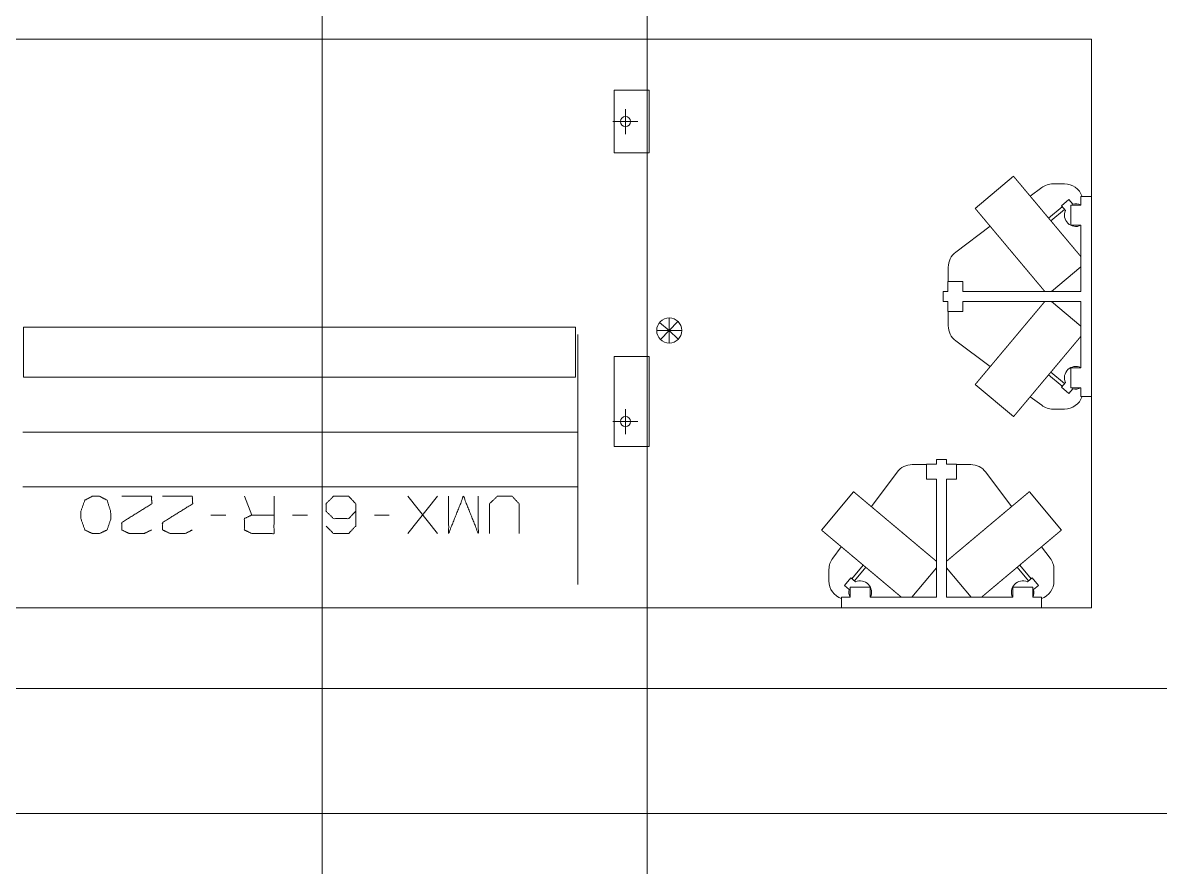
# Model space of a CAD drawing. Header units: millimetres. Extents: x 3056 to 110866, y 16649 to 58349.
# Drawn here: x 94858 to 99409, y 27285 to 30660 of the extents above; entities that cross this region are included whole.
import ezdxf

# ---------------------------------------------------------------- set-up
doc = ezdxf.new("R2010")
doc.units = ezdxf.units.MM
doc.layers.add('1', color=7, linetype='Continuous', true_color=0xffffff)

msp = doc.modelspace()

# ---------------------------------------------------------------- linework, layer by layer
at = {"layer": '1', "color": 143, "linetype": 'Continuous', "lineweight": 13}
for p, q in [((97356.5, 17870.4), (97356.5, 55303.3)), ((96056.5, 54873.3), (96056.5, 17870.4)), ((110866.5, 27999.3), (91386.5, 27999.3)), ((3056.5, 27499.3), (110866.5, 27499.3))]:
    msp.add_line(p, q, dxfattribs=at)
at = {"layer": '1', "color": 80, "linetype": 'Continuous', "lineweight": 13}
for p, q in [((93506.5, 30595.3), (99133.5, 30595.3)), ((93506.5, 30595.3), (99133.5, 30595.3)), ((99133.5, 30595.3), (99133.5, 28321.3)), ((99133.5, 30595.3), (99133.5, 28321.3)), ((97364, 30390.3), (97224, 30390.3)), ((97224, 30390.3), (97224, 30140.3)), ((97364, 30140.3), (97364, 30390.3)), ((97269.5, 30215.3), (97269.5, 30315.3)), ((97319.5, 30265.3), (97219.5, 30265.3)), ((97224, 30140.3), (97364, 30140.3)), ((98821.9, 30046.6), (98668.6, 29918)), ((98934.5, 30001.3), (98888.7, 29966.9)), ((98979.5, 30016.3), (99025.5, 30016.3)), ((99013.5, 29928.7), (99043.6, 29953.9)), ((99059.3, 29935.2), (99043.6, 29953.9)), ((99090.5, 29966.3), (99090.5, 29931.3)), ((99133.5, 29966.3), (99090.5, 29966.3)), ((99016.4, 29925.2), (98962, 29879.6)), ((98971, 29868.8), (99025.4, 29914.5)), ((99029.2, 29909.9), (99013.5, 29928.7)), ((99090.5, 29931.3), (99050.5, 29931.3)), ((99050.5, 29851.3), (99050.5, 29931.3)), ((99090.5, 29851.3), (99050.5, 29851.3)), ((99090.5, 29851.3), (99090.5, 29586.3)), ((98728.4, 29846.8), (98590.5, 29743.3)), ((98560.5, 29626.3), (98560.5, 29683.3)), ((98973.4, 29586.3), (99090.5, 29684.5)), ((98618.5, 29626.3), (98558.5, 29626.3)), ((98558.5, 29586.3), (98558.5, 29626.3)), ((98618.5, 29586.3), (98618.5, 29626.3)), ((98558.5, 29586.3), (98540.5, 29586.3)), ((98540.5, 29546.3), (98540.5, 29586.3)), ((99090.5, 29586.3), (98618.5, 29586.3)), ((98558.5, 29546.3), (98540.5, 29546.3)), ((98555.8, 29546), (98555.8, 29546.3)), ((98555.8, 29546), (98558.5, 29546.1)), ((98558.5, 29546.3), (98558.5, 29506.3)), ((99090.5, 29546.3), (98618.5, 29546.3)), ((98618.5, 29546.3), (98618.5, 29506.3)), ((99090.5, 29448.1), (98973.4, 29546.3)), ((99090.5, 29546.3), (99090.5, 29281.3)), ((98618.5, 29506.3), (98558.5, 29506.3)), ((98560.5, 29449.3), (98560.5, 29506.3)), ((94861.5, 29243.3), (94861.5, 29443.3)), ((94861.5, 29443.3), (97069.5, 29443.3)), ((97069.5, 29443.3), (97069.5, 29243.3)), ((97444.5, 29430.3), (97405.6, 29461.8)), ((97444.5, 29430.3), (97444.5, 29480.3)), ((97444.5, 29430.3), (97478.8, 29466.7)), ((97444.5, 29430.3), (97394.5, 29430.3)), ((97444.5, 29430.3), (97410.1, 29393.9)), ((97444.5, 29430.3), (97444.5, 29380.3)), ((97444.5, 29430.3), (97494.5, 29430.3)), ((97444.5, 29430.3), (97480.8, 29396)), ((98590.5, 29389.3), (98728.4, 29285.8)), ((97364, 29326.3), (97224, 29326.3)), ((97224, 29326.3), (97224, 28966.3)), ((97364, 28966.3), (97364, 29326.3)), ((99025.4, 29218.1), (98971, 29263.8)), ((99050.5, 29201.3), (99050.5, 29281.3)), ((99090.5, 29281.3), (99050.5, 29281.3)), ((97069.5, 29243.3), (94861.5, 29243.3)), ((98668.6, 29214.6), (98821.9, 29086)), ((98962, 29253), (99016.4, 29207.4)), ((99029.2, 29222.7), (99013.5, 29203.9)), ((99013.5, 29203.9), (99043.6, 29178.7)), ((99059.3, 29197.4), (99043.6, 29178.7)), ((99090.5, 29201.3), (99050.5, 29201.3)), ((99090.5, 29201.3), (99090.5, 29166.3)), ((98888.7, 29165.7), (98934.5, 29131.3)), ((99133.5, 29166.3), (99090.5, 29166.3)), ((97269.5, 29016.3), (97269.5, 29116.3)), ((99025.5, 29116.3), (98979.5, 29116.3)), ((97319.5, 29066.3), (97219.5, 29066.3)), ((97078.5, 29024.2), (94858.5, 29024.2)), ((97224, 28966.3), (97364, 28966.3)), ((98416.5, 28894.3), (98473.5, 28894.3)), ((98513.5, 28896.3), (98473.5, 28896.3)), ((98473.5, 28836.3), (98473.5, 28896.3)), ((98513.2, 28898.9), (98513.3, 28896.3)), ((98513.2, 28898.9), (98513.5, 28898.9)), ((98513.5, 28896.3), (98513.5, 28914.3)), ((98513.5, 28914.3), (98553.5, 28914.3)), ((98553.5, 28896.3), (98553.5, 28914.3)), ((98553.5, 28896.3), (98593.5, 28896.3)), ((98593.5, 28836.3), (98593.5, 28896.3)), ((98593.5, 28894.3), (98650.5, 28894.3)), ((98356.5, 28864.3), (98253, 28726.3)), ((98813.9, 28726.3), (98710.5, 28864.3)), ((94858.5, 28805.1), (97078.5, 28805.1)), ((98513.5, 28836.3), (98473.5, 28836.3)), ((98513.5, 28364.3), (98513.5, 28836.3)), ((98553.5, 28364.3), (98553.5, 28836.3)), ((98553.5, 28836.3), (98593.5, 28836.3)), ((95744.9, 28767.6), (95774.6, 28692.6)), ((96517.4, 28767.6), (96398.6, 28619.2)), ((96398.6, 28767.6), (96517.4, 28619.2)), ((98181.8, 28786.1), (98053.2, 28632.9)), ((99013.7, 28632.9), (98885.2, 28786.1)), ((95611.1, 28692.6), (95670.5, 28692.6)), ((95938, 28692.6), (95997.4, 28692.6)), ((96264.9, 28692.6), (96324.2, 28692.6)), ((98132.8, 28566.1), (98098.5, 28520.3)), ((98968.5, 28520.3), (98934.1, 28566.1)), ((98220.2, 28492.8), (98174.6, 28438.4)), ((98892.4, 28438.4), (98846.7, 28492.8)), ((98083.5, 28429.3), (98083.5, 28475.3)), ((98171.1, 28441.3), (98145.9, 28411.2)), ((98189.9, 28425.6), (98171.1, 28441.3)), ((98185.3, 28429.4), (98230.9, 28483.8)), ((98415.2, 28364.3), (98513.5, 28481.4)), ((98553.5, 28481.4), (98651.7, 28364.3)), ((98836, 28483.8), (98881.7, 28429.4)), ((98877.1, 28425.6), (98895.8, 28441.3)), ((98895.8, 28441.3), (98921.1, 28411.2)), ((98983.5, 28475.3), (98983.5, 28429.3)), ((98164.6, 28395.4), (98145.9, 28411.2)), ((98168.5, 28364.3), (98168.5, 28404.3)), ((98168.5, 28404.3), (98248.5, 28404.3)), ((98248.5, 28364.3), (98248.5, 28404.3)), ((98818.5, 28364.3), (98818.5, 28404.3)), ((98818.5, 28404.3), (98898.5, 28404.3)), ((98898.5, 28364.3), (98898.5, 28404.3)), ((98902.3, 28395.4), (98921.1, 28411.2)), ((98133.5, 28321.3), (98133.5, 28364.3)), ((98168.5, 28364.3), (98133.5, 28364.3)), ((98513.5, 28364.3), (98248.5, 28364.3)), ((98818.5, 28364.3), (98553.5, 28364.3)), ((98933.5, 28364.3), (98898.5, 28364.3)), ((98933.5, 28321.3), (98933.5, 28364.3)), ((99133.5, 28321.3), (93506.5, 28321.3)), ((99133.5, 28321.3), (93506.5, 28321.3))]:
    msp.add_line(p, q, dxfattribs=at)
at = {"layer": '1', "color": 9, "linetype": 'Continuous', "lineweight": 13}
for p, q in [((96056.5, 30235.3), (96056.5, 28535.3)), ((97356.5, 28535.3), (97356.5, 30235.3))]:
    msp.add_line(p, q, dxfattribs=at)
at = {"layer": '1', "color": 80, "linetype": 'Continuous', "lineweight": 13}
for centre, radius in [((97269.5, 30265.3), 20), ((97444.5, 29430.3), 50), ((97269.5, 29066.3), 20)]:
    msp.add_circle(centre, radius, dxfattribs=at)
for centre, radius, start, end in [((98979.5, 29941.3), 75, 90, 126.8699), ((99025.5, 29941.3), 75, 19.4723, 90), ((99070.5, 29891.3), 45.2, 155.7378, 296.2321), ((99070.5, 29891.3), 45.2, 63.7683, 104.2622), ((98635.5, 29683.3), 75, 126.8699, 180), ((98635.5, 29449.3), 75, 180, 233.1301), ((99070.5, 29241.3), 45.2, 63.7679, 204.2622), ((99070.5, 29241.3), 45.2, 255.7378, 296.2317), ((98979.5, 29191.3), 75, 233.1301, 270), ((99025.5, 29191.3), 75, 270, 340.5277), ((98416.5, 28819.3), 75, 90, 143.1301), ((98650.5, 28819.3), 75, 36.8699, 90), ((98158.5, 28475.3), 75, 143.1301, 180), ((98908.5, 28475.3), 75, 0, 36.8699), ((98158.5, 28429.3), 75, 180, 250.5277), ((98208.5, 28384.3), 45.2, 165.7378, 206.2317), ((98208.5, 28384.3), 45.2, 333.7679, 114.2622), ((98858.5, 28384.3), 45.2, 65.7378, 206.2321), ((98858.5, 28384.3), 45.2, 333.7683, 14.2622), ((98908.5, 28429.3), 75, 289.4723, 0)]:
    msp.add_arc(centre, radius, start, end, dxfattribs=at)
for points, knots in [([(98966.5, 29874.2), (98962.1, 29879.4), (98959.9, 29882), (98955.6, 29887.2), (98953.4, 29889.8), (98951.2, 29892.4), (98949, 29895), (98946.9, 29897.6), (98944.7, 29900.1), (98942.6, 29902.7), (98940.4, 29905.3), (98938.3, 29907.8), (98936.1, 29910.4), (98931.9, 29915.5), (98929.8, 29918), (98927.6, 29920.5), (98923.5, 29925.5), (98921.4, 29928), (98919.3, 29930.4), (98915.2, 29935.3), (98913.2, 29937.7), (98909.1, 29942.6), (98907.1, 29944.9), (98903.2, 29949.7), (98899.3, 29954.3), (98897.3, 29956.6), (98893.5, 29961.1), (98889.8, 29965.6), (98888, 29967.8), (98884.3, 29972.1), (98880.8, 29976.4), (98879, 29978.4), (98877.3, 29980.5), (98875.6, 29982.5), (98873.9, 29984.6), (98872.2, 29986.5), (98870.6, 29988.5), (98869, 29990.4), (98867.3, 29992.3), (98864.2, 29996.1), (98862.7, 29997.9), (98861.2, 29999.7), (98859.7, 30001.5), (98858.2, 30003.2), (98856.8, 30004.9), (98855.4, 30006.6), (98854, 30008.2), (98852.6, 30009.9), (98850, 30013), (98848.7, 30014.5), (98847.5, 30016.1), (98845, 30018.9), (98842.7, 30021.7), (98841.6, 30023), (98840.5, 30024.3), (98839.5, 30025.6), (98838.4, 30026.8), (98836.5, 30029.2), (98835.5, 30030.3), (98834.6, 30031.4), (98832.9, 30033.4), (98831.3, 30035.4), (98830.5, 30036.2), (98829.1, 30037.9), (98828.4, 30038.8), (98827.8, 30039.5), (98827.2, 30040.2), (98826.6, 30040.9), (98826.1, 30041.6), (98825.6, 30042.1), (98825.1, 30042.7), (98824.2, 30043.7), (98823.9, 30044.2), (98823.5, 30044.6), (98823.2, 30045), (98822.9, 30045.3), (98822.7, 30045.6), (98822.4, 30045.9), (98822.3, 30046.1), (98822.1, 30046.2), (98822, 30046.4), (98821.9, 30046.5), (98821.9, 30046.6)], [0, 0, 0.030185, 0.045299, 0.075439, 0.090474, 0.105522, 0.12053, 0.135481, 0.150463, 0.165338, 0.180244, 0.195045, 0.209875, 0.239308, 0.253931, 0.268514, 0.297486, 0.311835, 0.326214, 0.354611, 0.368628, 0.396555, 0.410404, 0.437764, 0.46471, 0.477995, 0.50429, 0.530133, 0.542937, 0.568075, 0.592666, 0.604687, 0.616729, 0.628467, 0.640226, 0.651663, 0.66313, 0.674275, 0.685441, 0.707119, 0.717614, 0.728138, 0.738313, 0.748528, 0.758353, 0.76821, 0.777686, 0.787184, 0.805462, 0.814204, 0.822976, 0.839785, 0.855772, 0.863415, 0.871027, 0.878233, 0.885461, 0.899084, 0.905501, 0.911897, 0.923882, 0.935018, 0.940182, 0.950008, 0.954739, 0.959006, 0.963264, 0.967118, 0.970943, 0.974355, 0.977736, 0.983614, 0.986141, 0.988628, 0.990682, 0.992727, 0.994299, 0.995901, 0.997051, 0.998172, 0.99888, 0.999548, 1, 1]), ([(98813.3, 29745.6), (98811.1, 29748.2), (98808.9, 29750.9), (98804.5, 29756.1), (98800.2, 29761.2), (98795.8, 29766.4), (98793.7, 29769), (98791.5, 29771.6), (98789.4, 29774.1), (98787.2, 29776.7), (98785.1, 29779.3), (98782.9, 29781.8), (98780.8, 29784.4), (98778.7, 29786.9), (98776.5, 29789.4), (98772.3, 29794.4), (98768.2, 29799.4), (98766.1, 29801.9), (98762, 29806.8), (98757.9, 29811.6), (98755.9, 29814), (98753.9, 29816.4), (98750, 29821.1), (98746.1, 29825.7), (98742.2, 29830.3), (98740.3, 29832.6), (98738.4, 29834.8), (98734.7, 29839.2), (98732.9, 29841.4), (98731.1, 29843.6), (98727.6, 29847.8), (98725.8, 29849.9), (98724.1, 29851.9), (98722.4, 29854), (98720.7, 29856), (98719, 29858), (98717.4, 29859.9), (98715.7, 29861.9), (98714.1, 29863.8), (98711, 29867.5), (98708, 29871.1), (98705, 29874.7), (98703.6, 29876.4), (98702.2, 29878.1), (98700.8, 29879.7), (98699.4, 29881.3), (98696.8, 29884.5), (98694.2, 29887.5), (98693, 29888.9), (98691.8, 29890.4), (98690.7, 29891.8), (98689.5, 29893.1), (98687.3, 29895.8), (98686.3, 29897), (98685.2, 29898.3), (98684.2, 29899.4), (98683.2, 29900.6), (98682.3, 29901.7), (98681.4, 29902.8), (98679.6, 29904.9), (98678, 29906.8), (98676.6, 29908.6), (98675.9, 29909.4), (98674.6, 29910.9), (98674, 29911.7), (98673.4, 29912.3), (98672.8, 29913), (98671.9, 29914.2), (98671.4, 29914.7), (98671, 29915.2), (98670.3, 29916), (98669.7, 29916.7), (98669.2, 29917.3), (98669.1, 29917.5), (98668.9, 29917.7), (98668.8, 29917.8), (98668.7, 29917.9), (98668.7, 29918), (98668.6, 29918)], [0, 0, 0.015122, 0.030214, 0.060381, 0.090511, 0.120536, 0.135507, 0.150458, 0.165373, 0.180248, 0.195078, 0.209878, 0.224594, 0.239331, 0.253923, 0.283027, 0.311865, 0.326204, 0.354609, 0.382695, 0.396543, 0.410422, 0.437782, 0.464726, 0.491245, 0.504305, 0.517344, 0.542951, 0.55552, 0.568058, 0.592657, 0.604699, 0.61672, 0.628478, 0.640207, 0.651683, 0.663119, 0.674285, 0.685429, 0.707098, 0.728146, 0.748505, 0.758361, 0.768196, 0.777693, 0.787169, 0.805447, 0.822991, 0.831356, 0.83976, 0.847758, 0.855777, 0.87101, 0.878237, 0.885434, 0.892276, 0.899087, 0.905483, 0.9119, 0.923884, 0.93502, 0.945288, 0.950019, 0.958977, 0.963274, 0.967098, 0.970944, 0.977707, 0.980676, 0.983615, 0.988608, 0.992697, 0.995901, 0.997021, 0.998172, 0.998849, 0.999557, 0.999774, 1, 1]), ([(99090.5, 29726.4), (99088.2, 29729.2), (99086.9, 29730.6), (99085.7, 29732.1), (99084.5, 29733.6), (99081.9, 29736.7), (99080.6, 29738.2), (99077.8, 29741.5), (99076.4, 29743.2), (99075, 29744.9), (99073.5, 29746.7), (99070.5, 29750.2), (99069, 29752), (99065.8, 29755.8), (99064.2, 29757.7), (99062.6, 29759.6), (99059.3, 29763.6), (99057.6, 29765.6), (99054.2, 29769.7), (99052.4, 29771.8), (99050.6, 29773.9), (99048.8, 29776), (99045.2, 29780.4), (99043.4, 29782.6), (99041.5, 29784.8), (99039.6, 29787.1), (99037.7, 29789.3), (99035.8, 29791.6), (99031.9, 29796.2), (99030, 29798.5), (99028, 29800.9), (99026, 29803.3), (99022, 29808.1), (99017.9, 29812.9), (99013.8, 29817.8), (99011.7, 29820.3), (99009.6, 29822.8), (99007.5, 29825.3), (99005.4, 29827.8), (99001.2, 29832.8), (98999.1, 29835.4), (98996.9, 29837.9), (98992.6, 29843), (98990.5, 29845.6), (98986.1, 29850.8), (98984, 29853.4), (98981.8, 29856), (98979.6, 29858.6), (98977.4, 29861.2), (98975.2, 29863.8), (98973.1, 29866.4), (98968.7, 29871.6), (98966.5, 29874.2)], [0, 0, 0.018636, 0.028429, 0.038186, 0.048407, 0.069288, 0.079913, 0.102069, 0.11354, 0.125036, 0.136915, 0.161069, 0.173345, 0.19863, 0.211675, 0.224674, 0.251445, 0.265136, 0.29293, 0.306961, 0.321348, 0.33571, 0.365063, 0.380018, 0.394999, 0.410228, 0.425482, 0.440965, 0.472253, 0.487988, 0.504001, 0.519978, 0.552408, 0.58521, 0.618454, 0.635222, 0.652014, 0.668937, 0.685895, 0.720049, 0.73728, 0.754466, 0.789126, 0.806579, 0.841491, 0.858997, 0.876569, 0.894106, 0.911745, 0.929349, 0.947009, 0.982329, 1, 1]), ([(98947, 29586.3), (98946.1, 29587.3), (98945.3, 29588.4), (98944.3, 29589.5), (98943.4, 29590.6), (98942.4, 29591.7), (98941.4, 29592.9), (98940.4, 29594.1), (98939.4, 29595.4), (98937.2, 29598), (98936, 29599.4), (98933.6, 29602.2), (98932.4, 29603.7), (98929.9, 29606.7), (98928.6, 29608.3), (98925.9, 29611.5), (98924.5, 29613.1), (98921.6, 29616.5), (98918.7, 29620), (98917.2, 29621.8), (98915.7, 29623.6), (98914.1, 29625.5), (98912.5, 29627.4), (98910.9, 29629.3), (98909.3, 29631.2), (98907.6, 29633.2), (98904.3, 29637.2), (98902.6, 29639.2), (98900.8, 29641.3), (98897.3, 29645.5), (98895.5, 29647.6), (98893.7, 29649.8), (98891.9, 29651.9), (98888.2, 29656.4), (98886.3, 29658.6), (98884.4, 29660.9), (98882.5, 29663.2), (98880.6, 29665.4), (98878.6, 29667.8), (98876.7, 29670.1), (98872.7, 29674.8), (98868.7, 29679.6), (98864.6, 29684.4), (98860.5, 29689.3), (98858.4, 29691.8), (98856.4, 29694.3), (98852.2, 29699.3), (98847.9, 29704.3), (98845.8, 29706.9), (98843.7, 29709.4), (98841.5, 29712), (98839.4, 29714.5), (98835.1, 29719.7), (98830.7, 29724.8), (98828.6, 29727.4), (98826.4, 29730), (98822, 29735.2), (98819.8, 29737.8), (98815.5, 29743), (98813.3, 29745.6)], [0, 0, 0.006472, 0.012911, 0.019852, 0.026751, 0.034109, 0.041476, 0.049284, 0.057068, 0.073527, 0.08221, 0.0999, 0.108981, 0.127957, 0.13781, 0.157968, 0.168209, 0.18954, 0.211561, 0.222945, 0.234296, 0.246058, 0.257777, 0.269831, 0.281919, 0.294299, 0.319431, 0.332127, 0.345162, 0.371474, 0.384805, 0.398378, 0.411983, 0.439701, 0.453837, 0.46795, 0.48233, 0.496678, 0.511293, 0.525875, 0.555489, 0.585533, 0.615941, 0.646676, 0.662238, 0.677768, 0.709134, 0.740787, 0.756747, 0.772675, 0.788726, 0.804744, 0.837029, 0.869457, 0.88571, 0.901996, 0.934606, 0.950941, 0.983666, 1, 1]), ([(98668.6, 29214.6), (98668.7, 29214.6), (98668.7, 29214.7), (98668.8, 29214.8), (98668.9, 29214.9), (98669.1, 29215.1), (98669.2, 29215.3), (98669.7, 29215.8), (98670, 29216.2), (98670.3, 29216.6), (98671, 29217.4), (98671.4, 29217.9), (98671.9, 29218.4), (98672.4, 29219), (98672.9, 29219.6), (98673.4, 29220.3), (98674, 29220.9), (98674.6, 29221.7), (98675.2, 29222.4), (98675.9, 29223.2), (98676.6, 29224), (98677.3, 29224.9), (98678.9, 29226.8), (98679.7, 29227.7), (98680.5, 29228.8), (98681.4, 29229.8), (98682.3, 29230.9), (98683.3, 29232), (98684.2, 29233.2), (98685.2, 29234.4), (98687.3, 29236.8), (98689.5, 29239.5), (98690.7, 29240.9), (98691.8, 29242.2), (98694.3, 29245.1), (98696.8, 29248.2), (98699.5, 29251.3), (98700.8, 29252.9), (98702.2, 29254.6), (98705.1, 29258), (98708, 29261.5), (98711, 29265.1), (98712.6, 29267), (98714.2, 29268.9), (98715.8, 29270.8), (98719.1, 29274.7), (98720.7, 29276.7), (98724.1, 29280.7), (98725.9, 29282.8), (98727.6, 29284.9), (98731.2, 29289.1), (98734.8, 29293.4), (98738.5, 29297.9), (98740.4, 29300.1), (98742.3, 29302.4), (98744.2, 29304.7), (98746.1, 29306.9), (98750, 29311.6), (98754, 29316.3), (98758, 29321.1), (98762.1, 29325.9), (98766.2, 29330.8), (98768.3, 29333.3), (98770.3, 29335.8), (98774.5, 29340.8), (98778.8, 29345.8), (98783, 29350.9), (98785.2, 29353.5), (98787.3, 29356), (98791.6, 29361.2), (98793.8, 29363.7), (98796, 29366.3), (98798.1, 29368.9), (98800.3, 29371.5), (98802.5, 29374.1), (98804.7, 29376.7), (98806.8, 29379.3), (98809, 29381.9), (98811.2, 29384.5), (98813.4, 29387.1), (98815.6, 29389.7), (98820, 29394.9), (98822.1, 29397.5), (98824.3, 29400.1), (98826.5, 29402.7), (98828.7, 29405.3), (98830.8, 29407.9), (98833, 29410.5), (98835.2, 29413.1), (98839.5, 29418.2), (98841.6, 29420.7), (98843.8, 29423.3), (98848, 29428.4), (98850.1, 29430.9), (98852.3, 29433.4), (98856.4, 29438.4), (98858.5, 29440.9), (98860.6, 29443.4), (98864.7, 29448.2), (98868.8, 29453.1), (98870.8, 29455.5), (98872.8, 29457.9), (98874.8, 29460.2), (98876.7, 29462.6), (98878.7, 29464.9), (98880.6, 29467.2), (98884.5, 29471.8), (98886.4, 29474), (98888.2, 29476.3), (98892, 29480.7), (98893.8, 29482.9), (98895.6, 29485), (98899.1, 29489.3), (98902.6, 29493.4), (98904.3, 29495.4), (98906, 29497.5), (98907.7, 29499.4), (98910.9, 29503.3), (98912.5, 29505.3), (98915.7, 29509), (98917.2, 29510.8), (98918.7, 29512.6), (98921.7, 29516.1), (98923.1, 29517.8), (98924.5, 29519.5), (98925.9, 29521.1), (98928.6, 29524.3), (98929.9, 29525.9), (98932.4, 29528.9), (98933.6, 29530.4), (98934.8, 29531.8), (98937.2, 29534.6), (98939.4, 29537.2), (98940.4, 29538.4), (98941.4, 29539.7), (98943.4, 29542), (98945.2, 29544.2), (98946.1, 29545.3), (98947, 29546.3)], [0, 0, 0.000117, 0.00023, 0.000598, 0.00095, 0.001548, 0.00213, 0.003795, 0.004862, 0.005924, 0.008519, 0.010062, 0.011589, 0.013351, 0.015124, 0.017111, 0.019114, 0.021331, 0.023564, 0.026006, 0.028464, 0.031137, 0.036698, 0.039607, 0.042725, 0.045839, 0.049163, 0.052502, 0.056041, 0.059585, 0.067105, 0.075021, 0.079193, 0.083353, 0.092087, 0.101208, 0.110715, 0.115655, 0.120579, 0.130831, 0.141415, 0.152362, 0.157996, 0.163642, 0.169437, 0.181207, 0.187155, 0.199385, 0.205631, 0.211893, 0.22468, 0.237751, 0.251067, 0.257842, 0.264638, 0.27153, 0.278439, 0.292444, 0.306671, 0.321104, 0.335702, 0.350467, 0.357927, 0.365399, 0.380463, 0.395664, 0.410962, 0.418668, 0.426363, 0.441863, 0.449637, 0.457421, 0.465225, 0.473044, 0.480876, 0.488689, 0.496547, 0.504385, 0.512247, 0.52009, 0.527952, 0.543632, 0.55149, 0.559319, 0.567136, 0.574955, 0.582753, 0.590543, 0.598311, 0.613807, 0.621502, 0.629208, 0.644502, 0.6521, 0.659683, 0.674741, 0.682197, 0.689669, 0.704424, 0.719023, 0.726219, 0.733431, 0.740523, 0.747632, 0.754648, 0.761649, 0.775424, 0.7822, 0.788986, 0.802297, 0.808808, 0.815339, 0.828116, 0.840604, 0.846714, 0.852804, 0.858763, 0.870492, 0.876294, 0.887549, 0.893002, 0.898466, 0.90904, 0.914161, 0.919262, 0.924182, 0.933861, 0.93859, 0.947701, 0.952043, 0.956406, 0.964708, 0.97261, 0.976345, 0.9801, 0.987169, 0.993797, 0.996907, 1, 1]), ([(97078.5, 28914.6), (97078.5, 28924.8), (97078.5, 28935), (97078.5, 28945.2), (97078.5, 28955.4), (97078.5, 28965.6), (97078.5, 28975.7), (97078.5, 28985.8), (97078.5, 28995.9), (97078.5, 29005.9), (97078.5, 29015.9), (97078.5, 29025.9), (97078.5, 29035.8), (97078.5, 29045.7), (97078.5, 29055.5), (97078.5, 29065.3), (97078.5, 29070.1), (97078.5, 29079.8), (97078.5, 29089.4), (97078.5, 29098.9), (97078.5, 29108.3), (97078.5, 29117.7), (97078.5, 29122.4), (97078.5, 29131.6), (97078.5, 29140.7), (97078.5, 29149.8), (97078.5, 29158.7), (97078.5, 29167.6), (97078.5, 29172), (97078.5, 29180.7), (97078.5, 29189.2), (97078.5, 29197.7), (97078.5, 29206), (97078.5, 29210.2), (97078.5, 29218.4), (97078.5, 29226.4), (97078.5, 29234.3), (97078.5, 29242.1), (97078.5, 29249.7), (97078.5, 29257.2), (97078.5, 29264.6), (97078.5, 29268.2), (97078.5, 29275.3), (97078.5, 29282.3), (97078.5, 29289.1), (97078.5, 29295.8), (97078.5, 29302.3), (97078.5, 29308.7), (97078.5, 29314.9), (97078.5, 29320.9), (97078.5, 29326.8), (97078.5, 29332.5), (97078.5, 29338), (97078.5, 29343.3), (97078.5, 29348.5), (97078.5, 29353.5), (97078.5, 29358.3), (97078.5, 29362.9), (97078.5, 29367.3), (97078.5, 29371.5), (97078.5, 29375.6), (97078.5, 29379.4), (97078.5, 29383.1), (97078.5, 29386.6), (97078.5, 29389.8), (97078.5, 29392.9), (97078.5, 29395.8), (97078.5, 29398.5), (97078.5, 29400.9), (97078.5, 29403.2), (97078.5, 29405.3), (97078.5, 29406.2), (97078.5, 29408), (97078.5, 29409.6), (97078.5, 29410.2), (97078.5, 29411.5), (97078.5, 29412.5), (97078.5, 29413.3), (97078.5, 29414), (97078.5, 29414.4), (97078.5, 29414.5), (97078.5, 29414.6)], [0, 0, 0.020394, 0.040788, 0.061161, 0.081508, 0.101822, 0.122095, 0.142314, 0.162476, 0.182568, 0.202587, 0.22252, 0.242359, 0.262102, 0.281729, 0.301245, 0.310939, 0.330259, 0.349446, 0.368486, 0.387367, 0.406094, 0.415413, 0.43388, 0.452169, 0.470271, 0.488173, 0.505879, 0.514621, 0.532004, 0.549165, 0.566098, 0.582794, 0.59108, 0.60741, 0.623487, 0.639309, 0.654861, 0.670138, 0.68514, 0.699856, 0.707069, 0.721346, 0.735321, 0.748989, 0.762351, 0.775389, 0.788111, 0.800498, 0.812558, 0.824274, 0.835651, 0.846679, 0.857358, 0.867676, 0.877635, 0.887224, 0.896447, 0.9053, 0.913772, 0.921868, 0.929578, 0.936902, 0.943834, 0.950375, 0.956518, 0.962265, 0.967615, 0.972557, 0.977098, 0.98123, 0.983194, 0.986713, 0.989824, 0.991168, 0.993661, 0.99574, 0.997402, 0.998651, 0.999481, 0.999794, 1, 1]), ([(98821.9, 29086), (98821.9, 29086.1), (98822, 29086.2), (98822.1, 29086.3), (98822.3, 29086.5), (98822.4, 29086.7), (98822.9, 29087.3), (98823.2, 29087.6), (98823.5, 29088), (98824.2, 29088.9), (98824.7, 29089.4), (98825.1, 29089.9), (98825.6, 29090.5), (98826.1, 29091), (98826.6, 29091.7), (98827.2, 29092.4), (98827.8, 29093.1), (98828.4, 29093.9), (98829.1, 29094.7), (98829.8, 29095.5), (98830.5, 29096.4), (98831.3, 29097.3), (98832.1, 29098.2), (98832.9, 29099.2), (98834.6, 29101.2), (98836.5, 29103.5), (98838.5, 29105.8), (98839.5, 29107.1), (98840.5, 29108.3), (98841.6, 29109.6), (98842.8, 29110.9), (98843.9, 29112.3), (98845.1, 29113.7), (98847.5, 29116.6), (98850.1, 29119.6), (98852.7, 29122.8), (98855.4, 29126.1), (98858.3, 29129.5), (98859.8, 29131.2), (98861.3, 29133), (98862.8, 29134.8), (98865.9, 29138.5), (98867.4, 29140.4), (98869.1, 29142.3), (98870.7, 29144.2), (98874, 29148.2), (98875.7, 29150.2), (98877.4, 29152.2), (98880.9, 29156.4), (98884.4, 29160.6), (98888.1, 29165), (98890, 29167.2), (98891.8, 29169.4), (98893.7, 29171.6), (98897.5, 29176.2), (98899.4, 29178.5), (98901.4, 29180.8), (98903.3, 29183.1), (98905.3, 29185.5), (98907.3, 29187.9), (98909.3, 29190.2), (98911.3, 29192.6), (98913.3, 29195.1), (98915.4, 29197.5), (98919.5, 29202.4), (98921.6, 29204.9), (98925.7, 29209.8), (98927.8, 29212.3), (98930, 29214.9), (98932.1, 29217.4), (98934.2, 29219.9), (98936.3, 29222.5), (98938.5, 29225), (98942.8, 29230.2), (98944.9, 29232.7), (98949.3, 29237.9), (98951.4, 29240.5), (98953.6, 29243.1), (98958, 29248.3), (98960.2, 29250.9), (98964.6, 29256.1), (98966.7, 29258.7), (98968.9, 29261.3), (98971.1, 29263.9), (98973.3, 29266.5), (98975.5, 29269.1), (98979.8, 29274.3), (98982, 29276.9), (98984.2, 29279.5), (98986.4, 29282.1), (98988.5, 29284.7), (98992.8, 29289.8), (98995, 29292.3), (98997.1, 29294.9), (99001.4, 29300), (99005.6, 29305), (99009.8, 29310), (99013.9, 29315), (99016, 29317.4), (99018.1, 29319.9), (99020.1, 29322.3), (99022.1, 29324.7), (99024.1, 29327.1), (99026.1, 29329.5), (99030.1, 29334.2), (99032, 29336.5), (99034, 29338.8), (99037.8, 29343.4), (99041.6, 29347.9), (99043.4, 29350.1), (99047.1, 29354.5), (99048.9, 29356.6), (99052.5, 29360.9), (99054.2, 29363), (99057.7, 29367), (99059.4, 29369.1), (99062.7, 29373), (99064.3, 29374.9), (99065.9, 29376.9), (99069, 29380.6), (99070.5, 29382.4), (99072.1, 29384.2), (99073.5, 29386), (99075, 29387.7), (99076.4, 29389.4), (99079.2, 29392.7), (99080.6, 29394.4), (99081.9, 29395.9), (99083.2, 29397.5), (99084.5, 29399), (99085.7, 29400.5), (99088.2, 29403.4), (99090.5, 29406.1)], [0, 0, 0.000243, 0.000608, 0.000985, 0.001593, 0.002212, 0.003937, 0.005043, 0.006144, 0.008832, 0.010419, 0.012018, 0.013844, 0.015681, 0.017745, 0.01982, 0.022118, 0.024431, 0.026967, 0.029514, 0.032284, 0.035069, 0.038067, 0.04107, 0.047532, 0.054452, 0.061797, 0.065698, 0.069594, 0.073698, 0.077818, 0.082129, 0.086456, 0.095511, 0.104972, 0.114823, 0.12507, 0.135698, 0.141186, 0.146691, 0.152362, 0.163877, 0.169737, 0.175742, 0.181759, 0.194127, 0.200452, 0.206788, 0.219775, 0.233034, 0.246584, 0.253504, 0.260403, 0.267433, 0.281633, 0.288779, 0.296054, 0.303318, 0.310694, 0.31808, 0.325547, 0.333024, 0.340598, 0.348182, 0.363486, 0.371233, 0.386775, 0.394598, 0.402477, 0.410338, 0.418283, 0.426211, 0.434201, 0.450227, 0.458246, 0.474388, 0.482479, 0.490581, 0.506818, 0.514944, 0.531234, 0.539365, 0.547513, 0.555644, 0.563786, 0.571907, 0.58814, 0.596247, 0.604333, 0.612404, 0.620454, 0.636515, 0.644489, 0.652479, 0.66833, 0.684077, 0.699681, 0.715137, 0.722782, 0.730443, 0.738006, 0.745554, 0.753026, 0.760488, 0.775219, 0.782473, 0.789744, 0.804018, 0.818054, 0.824948, 0.838604, 0.845356, 0.858591, 0.865075, 0.877857, 0.884184, 0.896495, 0.902507, 0.908498, 0.920155, 0.925801, 0.931462, 0.936925, 0.942398, 0.9477, 0.958078, 0.963187, 0.968082, 0.972998, 0.977695, 0.982413, 0.991412, 1, 1]), ([(97078.5, 28414.6), (97078.5, 28414.8), (97078.5, 28415.1), (97078.5, 28415.3), (97078.5, 28415.9), (97078.5, 28416.8), (97078.5, 28417.8), (97078.5, 28419.1), (97078.5, 28420.5), (97078.5, 28422.2), (97078.5, 28424), (97078.5, 28426.1), (97078.5, 28428.4), (97078.5, 28430.8), (97078.5, 28433.5), (97078.5, 28436.4), (97078.5, 28439.5), (97078.5, 28442.7), (97078.5, 28444.4), (97078.5, 28448), (97078.5, 28451.7), (97078.5, 28455.7), (97078.5, 28459.8), (97078.5, 28464.2), (97078.5, 28468.7), (97078.5, 28473.4), (97078.5, 28478.3), (97078.5, 28483.3), (97078.5, 28488.6), (97078.5, 28494), (97078.5, 28499.6), (97078.5, 28505.4), (97078.5, 28508.4), (97078.5, 28514.4), (97078.5, 28520.6), (97078.5, 28527), (97078.5, 28533.5), (97078.5, 28540.2), (97078.5, 28547), (97078.5, 28554), (97078.5, 28557.5), (97078.5, 28564.7), (97078.5, 28572.1), (97078.5, 28575.8), (97078.5, 28583.4), (97078.5, 28587.2), (97078.5, 28595), (97078.5, 28602.9), (97078.5, 28610.9), (97078.5, 28619.1), (97078.5, 28627.4), (97078.5, 28635.8), (97078.5, 28644.3), (97078.5, 28653), (97078.5, 28661.7), (97078.5, 28670.6), (97078.5, 28679.5), (97078.5, 28688.6), (97078.5, 28697.7), (97078.5, 28706.9), (97078.5, 28716.3), (97078.5, 28725.7), (97078.5, 28735.1), (97078.5, 28744.7), (97078.5, 28754.3), (97078.5, 28764), (97078.5, 28773.8), (97078.5, 28778.7), (97078.5, 28788.5), (97078.5, 28798.4), (97078.5, 28808.4), (97078.5, 28818.4), (97078.5, 28828.4), (97078.5, 28838.4), (97078.5, 28848.5), (97078.5, 28853.6), (97078.5, 28863.7), (97078.5, 28873.9), (97078.5, 28884.1), (97078.5, 28894.3), (97078.5, 28904.4), (97078.5, 28914.6)], [0, 0, 0.000212, 0.000836, 0.001355, 0.002603, 0.004265, 0.006339, 0.008832, 0.011737, 0.015049, 0.018775, 0.022908, 0.027442, 0.03239, 0.037735, 0.043481, 0.049625, 0.056166, 0.059536, 0.066664, 0.074184, 0.082084, 0.090371, 0.099033, 0.108071, 0.11748, 0.127254, 0.137398, 0.147896, 0.158749, 0.169952, 0.181498, 0.187446, 0.1995, 0.211894, 0.224609, 0.237653, 0.251009, 0.264678, 0.278653, 0.285717, 0.300142, 0.314858, 0.322362, 0.337501, 0.345137, 0.360689, 0.376511, 0.392587, 0.408917, 0.425496, 0.442313, 0.459357, 0.476629, 0.494124, 0.511824, 0.529726, 0.547829, 0.566117, 0.584584, 0.603227, 0.622033, 0.640999, 0.660112, 0.679363, 0.698752, 0.718267, 0.728083, 0.747768, 0.767559, 0.787445, 0.807421, 0.827476, 0.847601, 0.867793, 0.877906, 0.898173, 0.918487, 0.938839, 0.959212, 0.979601, 1, 1]), ([(95136.4, 28767.6), (95106.8, 28752), (95091.1, 28708.2), (95091.1, 28678.5), (95106.8, 28633.2), (95136.4, 28619.2), (95166.1, 28619.2), (95195.8, 28633.2), (95211.4, 28678.5), (95209.9, 28708.2), (95195.8, 28752), (95166.1, 28767.6), (95136.4, 28767.6)], [0, 0, 0.07627, 0.181889, 0.249386, 0.358359, 0.433039, 0.50053, 0.57521, 0.684176, 0.751765, 0.85624, 0.93251, 1, 1]), ([(95373.3, 28633.2), (95345.2, 28619.2), (95284.3, 28619.2), (95254.6, 28633.2), (95254.6, 28662.9), (95374.9, 28737.9), (95373.3, 28767.6), (95254.6, 28767.6)], [0, 0, 0.070644, 0.207529, 0.281315, 0.348004, 0.666464, 0.733244, 1, 1]), ([(95536.8, 28633.2), (95508.6, 28619.2), (95447.7, 28619.2), (95418, 28633.2), (95418, 28662.9), (95538.3, 28737.9), (95536.8, 28767.6), (95418, 28767.6)], [0, 0, 0.070644, 0.207529, 0.281315, 0.348004, 0.666464, 0.733244, 1, 1]), ([(95863.6, 28767.6), (95863.6, 28619.2), (95774.6, 28619.2), (95744.9, 28633.2), (95744.9, 28678.5), (95774.6, 28692.6), (95863.6, 28692.6)], [0, 0, 0.339238, 0.54277, 0.617841, 0.721397, 0.796468, 1, 1]), ([(96190.5, 28708.2), (96162.4, 28678.5), (96101.4, 28678.5), (96071.8, 28708.2), (96071.8, 28737.9), (96101.4, 28767.6), (96162.4, 28767.6), (96190.5, 28737.9), (96190.5, 28648.8), (96162.4, 28619.2), (96101.4, 28619.2), (96071.8, 28648.8)], [0, 0, 0.074323, 0.185082, 0.26139, 0.315346, 0.391655, 0.502414, 0.576737, 0.73861, 0.812933, 0.923691, 1, 1]), ([(96680.8, 28767.6), (96680.8, 28619.2), (96621.4, 28767.6), (96562.1, 28619.2), (96562.1, 28767.6)], [0, 0, 0.240727, 0.499997, 0.759273, 1, 1]), ([(96844.3, 28619.2), (96844.3, 28737.9), (96816.1, 28767.6), (96756.8, 28767.6), (96725.5, 28737.9), (96725.5, 28619.2)], [0, 0, 0.31178, 0.419161, 0.575044, 0.68822, 1, 1]), ([(98181.8, 28786.1), (98181.8, 28786.1), (98181.8, 28786.1), (98182, 28786), (98182.1, 28785.9), (98182.3, 28785.7), (98182.5, 28785.5), (98183, 28785.1), (98183.7, 28784.5), (98184.6, 28783.8), (98185.6, 28782.9), (98186.2, 28782.4), (98186.8, 28781.9), (98187.4, 28781.4), (98188.1, 28780.8), (98188.8, 28780.2), (98189.6, 28779.6), (98191.2, 28778.2), (98192.1, 28777.5), (98193, 28776.7), (98194.9, 28775.1), (98195.9, 28774.2), (98197, 28773.4), (98198.1, 28772.4), (98199.2, 28771.5), (98200.4, 28770.5), (98201.5, 28769.5), (98202.8, 28768.5), (98205.3, 28766.3), (98206.6, 28765.2), (98208, 28764.1), (98209.4, 28762.9), (98212.3, 28760.5), (98213.8, 28759.2), (98215.3, 28758), (98218.5, 28755.3), (98220.1, 28753.9), (98221.8, 28752.6), (98223.5, 28751.1), (98225.2, 28749.7), (98226.9, 28748.2), (98228.7, 28746.8), (98230.5, 28745.2), (98232.3, 28743.7), (98234.2, 28742.1), (98236, 28740.6), (98239.9, 28737.4), (98243.8, 28734), (98245.9, 28732.3), (98247.9, 28730.6), (98252.1, 28727.1), (98254.2, 28725.4), (98256.3, 28723.6), (98258.5, 28721.8), (98262.8, 28718.1), (98265, 28716.2), (98267.3, 28714.4), (98269.5, 28712.5), (98274.1, 28708.6), (98276.4, 28706.7), (98278.8, 28704.7), (98283.5, 28700.8), (98285.9, 28698.8), (98288.3, 28696.8), (98290.7, 28694.7), (98293.1, 28692.7), (98295.6, 28690.6), (98298, 28688.6), (98303, 28684.4), (98305.5, 28682.3), (98308, 28680.2), (98313, 28676), (98318.1, 28671.7), (98320.6, 28669.6), (98323.2, 28667.5), (98325.8, 28665.3), (98328.3, 28663.1), (98330.9, 28661), (98333.5, 28658.8), (98336.1, 28656.6), (98338.7, 28654.5), (98341.3, 28652.3), (98343.9, 28650.1), (98346.5, 28647.9), (98349.1, 28645.7), (98354.3, 28641.4), (98356.9, 28639.2), (98359.5, 28637), (98362.1, 28634.8), (98364.7, 28632.6), (98367.3, 28630.5), (98369.9, 28628.3), (98372.5, 28626.1), (98375.1, 28623.9), (98380.2, 28619.6), (98382.8, 28617.4), (98385.4, 28615.3), (98387.9, 28613.1), (98390.5, 28611), (98395.5, 28606.7), (98398.1, 28604.6), (98403.1, 28600.4), (98405.6, 28598.3), (98408, 28596.2), (98410.5, 28594.2), (98413, 28592.1), (98415.4, 28590.1), (98417.8, 28588), (98420.3, 28586), (98425, 28582), (98427.4, 28580), (98429.8, 28578), (98432.1, 28576.1), (98434.4, 28574.1), (98439, 28570.3), (98441.2, 28568.4), (98445.7, 28564.7), (98447.9, 28562.8), (98450, 28561), (98452.2, 28559.2), (98456.4, 28555.6), (98458.5, 28553.9), (98462.6, 28550.5), (98464.6, 28548.8), (98466.6, 28547.1), (98468.6, 28545.4), (98470.5, 28543.8), (98472.4, 28542.2), (98474.3, 28540.7), (98476.2, 28539.1), (98479.8, 28536.1), (98481.5, 28534.6), (98483.3, 28533.1), (98485, 28531.7), (98486.7, 28530.3), (98488.3, 28528.9), (98490, 28527.5), (98491.5, 28526.2), (98493.1, 28524.9), (98494.6, 28523.6), (98496.1, 28522.4), (98497.6, 28521.1), (98499, 28519.9), (98501.8, 28517.6), (98503.1, 28516.5), (98504.4, 28515.4), (98505.6, 28514.4), (98506.9, 28513.3), (98508, 28512.4), (98509.2, 28511.4), (98510.3, 28510.4), (98511.4, 28509.5), (98512.4, 28508.7), (98513.5, 28507.8)], [0, 0, 0.000108, 0.00023, 0.000586, 0.000956, 0.001536, 0.00214, 0.003797, 0.005912, 0.008524, 0.011586, 0.013346, 0.015121, 0.017107, 0.019111, 0.021322, 0.023552, 0.028462, 0.03112, 0.033796, 0.0396, 0.042723, 0.045823, 0.049168, 0.052494, 0.056033, 0.059576, 0.063337, 0.071057, 0.075017, 0.07919, 0.083348, 0.092084, 0.096647, 0.101205, 0.110712, 0.115634, 0.120579, 0.125706, 0.130819, 0.136115, 0.141414, 0.146893, 0.152357, 0.158, 0.163625, 0.175232, 0.187159, 0.193261, 0.199381, 0.21189, 0.218277, 0.224684, 0.231202, 0.244401, 0.251067, 0.257841, 0.26463, 0.278421, 0.285435, 0.292452, 0.306679, 0.313891, 0.3211, 0.328385, 0.335689, 0.343085, 0.350461, 0.36539, 0.372924, 0.380453, 0.395642, 0.410952, 0.41865, 0.426362, 0.434113, 0.441845, 0.449626, 0.457411, 0.465223, 0.473039, 0.480859, 0.488682, 0.496528, 0.504378, 0.520079, 0.527925, 0.535794, 0.543625, 0.551471, 0.55931, 0.567133, 0.574945, 0.582742, 0.598305, 0.606055, 0.613783, 0.621496, 0.62919, 0.6445, 0.652094, 0.667214, 0.674748, 0.682189, 0.689654, 0.697027, 0.704418, 0.711704, 0.719004, 0.733421, 0.740515, 0.747628, 0.754638, 0.761633, 0.775417, 0.782205, 0.795619, 0.802281, 0.808795, 0.815328, 0.828096, 0.834346, 0.846694, 0.852792, 0.858751, 0.864693, 0.870492, 0.876273, 0.881912, 0.887537, 0.898449, 0.903745, 0.909036, 0.914141, 0.91925, 0.924187, 0.929105, 0.933854, 0.938585, 0.94314, 0.94768, 0.95204, 0.956385, 0.964686, 0.968642, 0.972593, 0.976331, 0.980088, 0.983609, 0.987144, 0.990466, 0.993784, 0.9969, 1, 1]), ([(98553.5, 28507.8), (98554.5, 28508.7), (98556.6, 28510.4), (98557.7, 28511.4), (98558.9, 28512.4), (98560.1, 28513.3), (98561.3, 28514.4), (98562.6, 28515.4), (98563.9, 28516.5), (98565.2, 28517.6), (98567.9, 28519.9), (98569.4, 28521.1), (98570.8, 28522.4), (98572.3, 28523.6), (98575.4, 28526.2), (98577, 28527.5), (98578.6, 28528.9), (98582, 28531.7), (98583.6, 28533.1), (98585.4, 28534.6), (98587.2, 28536.1), (98590.8, 28539.1), (98592.6, 28540.7), (98594.5, 28542.2), (98596.4, 28543.8), (98598.4, 28545.4), (98600.3, 28547.1), (98602.3, 28548.8), (98604.3, 28550.5), (98608.4, 28553.9), (98610.5, 28555.6), (98614.7, 28559.2), (98616.9, 28561), (98619.1, 28562.8), (98621.3, 28564.7), (98623.5, 28566.5), (98625.7, 28568.4), (98628, 28570.3), (98632.5, 28574.1), (98634.9, 28576.1), (98637.2, 28578), (98641.9, 28582), (98644.3, 28584), (98646.7, 28586), (98649.1, 28588), (98651.5, 28590.1), (98656.4, 28594.2), (98658.9, 28596.2), (98661.4, 28598.3), (98663.9, 28600.4), (98668.9, 28604.6), (98671.4, 28606.7), (98673.9, 28608.9), (98676.5, 28611), (98679, 28613.1), (98681.6, 28615.3), (98684.1, 28617.4), (98686.7, 28619.6), (98691.9, 28623.9), (98694.5, 28626.1), (98699.7, 28630.5), (98702.3, 28632.6), (98704.9, 28634.8), (98710.1, 28639.2), (98712.7, 28641.4), (98715.3, 28643.6), (98720.5, 28647.9), (98723.1, 28650.1), (98725.7, 28652.3), (98728.3, 28654.5), (98730.9, 28656.6), (98733.5, 28658.8), (98736, 28661), (98741.2, 28665.3), (98743.8, 28667.5), (98746.3, 28669.6), (98748.9, 28671.7), (98753.9, 28676), (98759, 28680.2), (98761.5, 28682.3), (98764, 28684.4), (98768.9, 28688.6), (98771.4, 28690.6), (98773.8, 28692.7), (98778.7, 28696.8), (98781.1, 28698.8), (98783.5, 28700.8), (98788.2, 28704.7), (98790.5, 28706.7), (98792.8, 28708.6), (98797.4, 28712.5), (98799.7, 28714.4), (98801.9, 28716.2), (98804.1, 28718.1), (98808.5, 28721.8), (98810.6, 28723.6), (98812.8, 28725.4), (98814.9, 28727.1), (98817, 28728.9), (98819.1, 28730.6), (98821.1, 28732.3), (98823.1, 28734), (98825.1, 28735.7), (98827.1, 28737.4), (98830.9, 28740.6), (98832.8, 28742.1), (98836.5, 28745.2), (98840, 28748.2), (98841.8, 28749.7), (98843.5, 28751.1), (98845.2, 28752.6), (98846.8, 28753.9), (98848.5, 28755.3), (98850, 28756.6), (98851.6, 28758), (98853.1, 28759.2), (98854.6, 28760.5), (98857.5, 28762.9), (98858.9, 28764.1), (98860.3, 28765.2), (98861.6, 28766.3), (98864.2, 28768.5), (98865.4, 28769.5), (98866.6, 28770.5), (98867.8, 28771.5), (98868.9, 28772.4), (98870, 28773.4), (98871, 28774.2), (98872, 28775.1), (98874, 28776.7), (98875.7, 28778.2), (98876.6, 28778.9), (98877.4, 28779.6), (98878.8, 28780.8), (98879.5, 28781.4), (98880.2, 28781.9), (98880.8, 28782.4), (98881.3, 28782.9), (98882.4, 28783.8), (98883.2, 28784.5), (98883.6, 28784.8), (98883.9, 28785.1), (98884.2, 28785.3), (98884.5, 28785.5), (98884.7, 28785.7), (98884.9, 28785.9), (98885, 28786), (98885.1, 28786.1), (98885.1, 28786.1), (98885.2, 28786.1)], [0, 0, 0.003119, 0.009534, 0.012856, 0.016391, 0.019912, 0.023669, 0.027407, 0.031358, 0.035314, 0.043615, 0.04796, 0.05232, 0.05686, 0.066164, 0.070895, 0.075832, 0.085859, 0.090964, 0.096255, 0.101551, 0.112463, 0.118088, 0.123727, 0.129508, 0.135307, 0.141249, 0.147208, 0.153306, 0.165654, 0.171904, 0.184672, 0.191205, 0.197719, 0.204381, 0.211025, 0.217813, 0.224583, 0.238367, 0.24538, 0.252372, 0.266598, 0.273788, 0.280996, 0.288296, 0.2956, 0.310346, 0.317811, 0.325271, 0.332805, 0.347924, 0.355519, 0.363155, 0.37081, 0.378504, 0.386217, 0.393945, 0.401695, 0.417258, 0.425055, 0.440709, 0.448529, 0.456375, 0.472075, 0.479921, 0.487771, 0.503472, 0.511318, 0.519141, 0.52698, 0.534777, 0.542589, 0.550374, 0.565906, 0.573638, 0.58135, 0.589048, 0.604359, 0.619547, 0.627076, 0.63461, 0.649539, 0.656934, 0.664311, 0.678919, 0.686128, 0.69334, 0.707566, 0.714565, 0.721579, 0.735371, 0.742159, 0.748951, 0.755599, 0.768798, 0.775316, 0.781723, 0.788111, 0.794383, 0.800638, 0.806739, 0.81286, 0.818805, 0.824769, 0.836376, 0.842, 0.853126, 0.863885, 0.869181, 0.874313, 0.879421, 0.884366, 0.889306, 0.89406, 0.898795, 0.903354, 0.907916, 0.916652, 0.92081, 0.924983, 0.928943, 0.936663, 0.940424, 0.943967, 0.947506, 0.950851, 0.954177, 0.957296, 0.960401, 0.966204, 0.971557, 0.973993, 0.976448, 0.980908, 0.982893, 0.984898, 0.986654, 0.988414, 0.991476, 0.994088, 0.995146, 0.996222, 0.997051, 0.997861, 0.998464, 0.999063, 0.999414, 0.99977, 0.999892, 1, 1]), ([(98053.2, 28632.9), (98053.2, 28632.9), (98053.3, 28632.8), (98053.4, 28632.8), (98053.5, 28632.7), (98053.7, 28632.5), (98053.9, 28632.3), (98054.5, 28631.9), (98054.8, 28631.6), (98055.2, 28631.3), (98055.6, 28630.9), (98056, 28630.5), (98056.5, 28630.1), (98057.1, 28629.7), (98057.6, 28629.2), (98058.9, 28628.1), (98059.6, 28627.6), (98061, 28626.4), (98061.8, 28625.7), (98062.7, 28625), (98063.5, 28624.2), (98064.4, 28623.5), (98066.4, 28621.9), (98068.4, 28620.1), (98069.5, 28619.2), (98070.6, 28618.3), (98071.8, 28617.3), (98073, 28616.3), (98074.2, 28615.3), (98075.5, 28614.2), (98078.1, 28612), (98080.9, 28609.7), (98082.3, 28608.5), (98083.8, 28607.3), (98086.8, 28604.7), (98088.4, 28603.4), (98090, 28602.1), (98093.2, 28599.3), (98094.9, 28597.9), (98096.6, 28596.5), (98100.2, 28593.5), (98103.8, 28590.5), (98105.7, 28588.9), (98107.5, 28587.3), (98111.4, 28584.1), (98113.4, 28582.4), (98115.3, 28580.8), (98119.4, 28577.4), (98123.6, 28573.9), (98125.7, 28572.1), (98127.8, 28570.3), (98130, 28568.5), (98132.1, 28566.7), (98134.4, 28564.8), (98136.6, 28563), (98141.1, 28559.2), (98143.4, 28557.3), (98145.7, 28555.3), (98148, 28553.4), (98152.7, 28549.5), (98155, 28547.5), (98159.8, 28543.5), (98162.2, 28541.4), (98167.1, 28537.3), (98169.6, 28535.3), (98172, 28533.2), (98174.5, 28531.1), (98177, 28529), (98182, 28524.8), (98184.6, 28522.7), (98187.1, 28520.6), (98192.2, 28516.3), (98194.8, 28514.1), (98197.3, 28512), (98199.9, 28509.8), (98205.1, 28505.5), (98207.7, 28503.3), (98210.2, 28501.1), (98212.8, 28499), (98218.1, 28494.6), (98223.3, 28490.2), (98225.9, 28488), (98228.5, 28485.8), (98231.1, 28483.7), (98233.7, 28481.5), (98236.3, 28479.3), (98238.9, 28477.1), (98241.5, 28474.9), (98244.1, 28472.8), (98246.7, 28470.6), (98251.8, 28466.3), (98254.4, 28464.1), (98257, 28461.9), (98259.5, 28459.8), (98262.1, 28457.7), (98267.2, 28453.4), (98272.2, 28449.2), (98277.2, 28445), (98282.1, 28440.8), (98284.6, 28438.8), (98287, 28436.7), (98289.5, 28434.7), (98291.9, 28432.6), (98296.7, 28428.6), (98299, 28426.7), (98303.7, 28422.7), (98306, 28420.8), (98310.6, 28416.9), (98312.8, 28415.1), (98315.1, 28413.2), (98317.3, 28411.3), (98319.5, 28409.5), (98321.7, 28407.7), (98323.8, 28405.8), (98325.9, 28404.1), (98330.1, 28400.6), (98332.2, 28398.8), (98334.2, 28397.1), (98336.3, 28395.4), (98338.2, 28393.8), (98340.2, 28392.1), (98342.1, 28390.5), (98345.9, 28387.3), (98347.8, 28385.8), (98349.6, 28384.2), (98351.4, 28382.7), (98353.1, 28381.2), (98354.9, 28379.8), (98358.3, 28376.9), (98359.9, 28375.6), (98361.5, 28374.2), (98363.1, 28372.9), (98366.2, 28370.3), (98367.7, 28369), (98370.6, 28366.6), (98371.9, 28365.5), (98373.3, 28364.3)], [0, 0, 0.000107, 0.000238, 0.000602, 0.00097, 0.001591, 0.002216, 0.003933, 0.005029, 0.006129, 0.007478, 0.008831, 0.010422, 0.012008, 0.013852, 0.017733, 0.01981, 0.024431, 0.026975, 0.029504, 0.032277, 0.035054, 0.041068, 0.04754, 0.050986, 0.054452, 0.058124, 0.061799, 0.065696, 0.069597, 0.077803, 0.086459, 0.090985, 0.095515, 0.104971, 0.1099, 0.114826, 0.125073, 0.130371, 0.135688, 0.146671, 0.158033, 0.163885, 0.169713, 0.181748, 0.187928, 0.194111, 0.206795, 0.219764, 0.226403, 0.233046, 0.239803, 0.246577, 0.253488, 0.260396, 0.274473, 0.281622, 0.288787, 0.296039, 0.310685, 0.318079, 0.333027, 0.340599, 0.355835, 0.363483, 0.371217, 0.378956, 0.386781, 0.402457, 0.41033, 0.418286, 0.434194, 0.44219, 0.450226, 0.458257, 0.474391, 0.482489, 0.490569, 0.498695, 0.514955, 0.531224, 0.539362, 0.547496, 0.555635, 0.563765, 0.571899, 0.580025, 0.588132, 0.596227, 0.604325, 0.620459, 0.628487, 0.636499, 0.64449, 0.652466, 0.668331, 0.68407, 0.699673, 0.715143, 0.722782, 0.730426, 0.737991, 0.745559, 0.760498, 0.767849, 0.782484, 0.789732, 0.804014, 0.811025, 0.818059, 0.824943, 0.831847, 0.838597, 0.845366, 0.851981, 0.865068, 0.871525, 0.877844, 0.884178, 0.890334, 0.896486, 0.902496, 0.914309, 0.920153, 0.925802, 0.931456, 0.93692, 0.942403, 0.952983, 0.958074, 0.96317, 0.968088, 0.977686, 0.982406, 0.991403, 0.995699, 1, 1]), ([(98693.6, 28364.3), (98695, 28365.5), (98696.4, 28366.6), (98699.2, 28369), (98700.8, 28370.3), (98703.8, 28372.9), (98705.4, 28374.2), (98707, 28375.6), (98708.7, 28376.9), (98712.1, 28379.8), (98713.8, 28381.2), (98715.6, 28382.7), (98717.4, 28384.2), (98719.2, 28385.8), (98721.1, 28387.3), (98724.8, 28390.5), (98726.8, 28392.1), (98728.7, 28393.8), (98730.7, 28395.4), (98732.7, 28397.1), (98734.7, 28398.8), (98736.8, 28400.6), (98738.9, 28402.3), (98741, 28404.1), (98743.1, 28405.8), (98747.4, 28409.5), (98749.7, 28411.3), (98751.9, 28413.2), (98754.1, 28415.1), (98756.4, 28416.9), (98760.9, 28420.8), (98763.3, 28422.7), (98765.6, 28424.7), (98767.9, 28426.7), (98770.3, 28428.6), (98772.7, 28430.6), (98777.5, 28434.7), (98779.9, 28436.7), (98782.4, 28438.8), (98784.8, 28440.8), (98789.8, 28445), (98794.8, 28449.2), (98799.8, 28453.4), (98804.9, 28457.7), (98807.4, 28459.8), (98810, 28461.9), (98812.5, 28464.1), (98815.1, 28466.3), (98820.3, 28470.6), (98822.9, 28472.8), (98825.5, 28474.9), (98828.1, 28477.1), (98830.7, 28479.3), (98833.3, 28481.5), (98835.9, 28483.7), (98838.5, 28485.8), (98841.1, 28488), (98843.7, 28490.2), (98846.3, 28492.4), (98848.9, 28494.6), (98851.5, 28496.8), (98854.1, 28499), (98856.7, 28501.1), (98861.9, 28505.5), (98867, 28509.8), (98869.6, 28512), (98872.2, 28514.1), (98874.7, 28516.3), (98877.3, 28518.4), (98882.4, 28522.7), (98884.9, 28524.8), (98889.9, 28529), (98892.4, 28531.1), (98894.9, 28533.2), (98899.8, 28537.3), (98902.3, 28539.4), (98904.7, 28541.4), (98909.5, 28545.5), (98911.9, 28547.5), (98916.6, 28551.4), (98921.3, 28555.3), (98923.6, 28557.3), (98925.9, 28559.2), (98930.4, 28563), (98932.6, 28564.8), (98934.8, 28566.7), (98937, 28568.5), (98939.1, 28570.3), (98941.3, 28572.1), (98943.4, 28573.9), (98945.5, 28575.6), (98947.5, 28577.4), (98949.6, 28579.1), (98951.6, 28580.8), (98953.6, 28582.4), (98955.6, 28584.1), (98959.4, 28587.3), (98961.3, 28588.9), (98963.1, 28590.5), (98966.8, 28593.5), (98970.3, 28596.5), (98972, 28597.9), (98973.7, 28599.3), (98977, 28602.1), (98978.6, 28603.4), (98980.1, 28604.7), (98983.2, 28607.3), (98984.6, 28608.5), (98986.1, 28609.7), (98988.8, 28612), (98991.5, 28614.2), (98992.7, 28615.3), (98994, 28616.3), (98995.1, 28617.3), (98996.3, 28618.3), (98997.4, 28619.2), (98998.5, 28620.1), (98999.6, 28621), (99000.6, 28621.9), (99002.5, 28623.5), (99003.4, 28624.2), (99004.3, 28625), (99005.1, 28625.7), (99005.9, 28626.4), (99006.7, 28627), (99007.4, 28627.6), (99008.1, 28628.1), (99008.7, 28628.7), (99009.3, 28629.2), (99009.9, 28629.7), (99010.4, 28630.1), (99010.9, 28630.5), (99011.3, 28630.9), (99011.8, 28631.3), (99012.1, 28631.6), (99012.5, 28631.9), (99013, 28632.3), (99013.2, 28632.5), (99013.4, 28632.7), (99013.5, 28632.8), (99013.7, 28632.8), (99013.7, 28632.9), (99013.7, 28632.9)], [0, 0, 0.004301, 0.008597, 0.017594, 0.022313, 0.031912, 0.036829, 0.041925, 0.047016, 0.057596, 0.063079, 0.068543, 0.074196, 0.079846, 0.085689, 0.097503, 0.103512, 0.109664, 0.11584, 0.122154, 0.128472, 0.134948, 0.141405, 0.148016, 0.154651, 0.16815, 0.175053, 0.181937, 0.188971, 0.195982, 0.210264, 0.217532, 0.22478, 0.232146, 0.239517, 0.246967, 0.262004, 0.269568, 0.277212, 0.284852, 0.300321, 0.315924, 0.331662, 0.347527, 0.355503, 0.363494, 0.371506, 0.379533, 0.395667, 0.403765, 0.41186, 0.419966, 0.428092, 0.436226, 0.444357, 0.452495, 0.460629, 0.468767, 0.476921, 0.485055, 0.493185, 0.501296, 0.509421, 0.525618, 0.541752, 0.549783, 0.557799, 0.565795, 0.573786, 0.589659, 0.597532, 0.613207, 0.621032, 0.62877, 0.644172, 0.65182, 0.659388, 0.674434, 0.681927, 0.696676, 0.711219, 0.718364, 0.725513, 0.73959, 0.746497, 0.753409, 0.760182, 0.766959, 0.773582, 0.780221, 0.786705, 0.793209, 0.799531, 0.805873, 0.812057, 0.818236, 0.830271, 0.836119, 0.84195, 0.853313, 0.864295, 0.869612, 0.87491, 0.885157, 0.890082, 0.895012, 0.904467, 0.908997, 0.913523, 0.922179, 0.930385, 0.934286, 0.938183, 0.941858, 0.945549, 0.948995, 0.952461, 0.955678, 0.958914, 0.964927, 0.967704, 0.970478, 0.973026, 0.975569, 0.97786, 0.980171, 0.982248, 0.984305, 0.986149, 0.987973, 0.989559, 0.99115, 0.992503, 0.993851, 0.994952, 0.996067, 0.997784, 0.99839, 0.999011, 0.999379, 0.999743, 0.999873, 1, 1])]:
    msp.add_open_spline(points, degree=1, knots=knots, dxfattribs=at)

doc.saveas('drawing.dxf')
